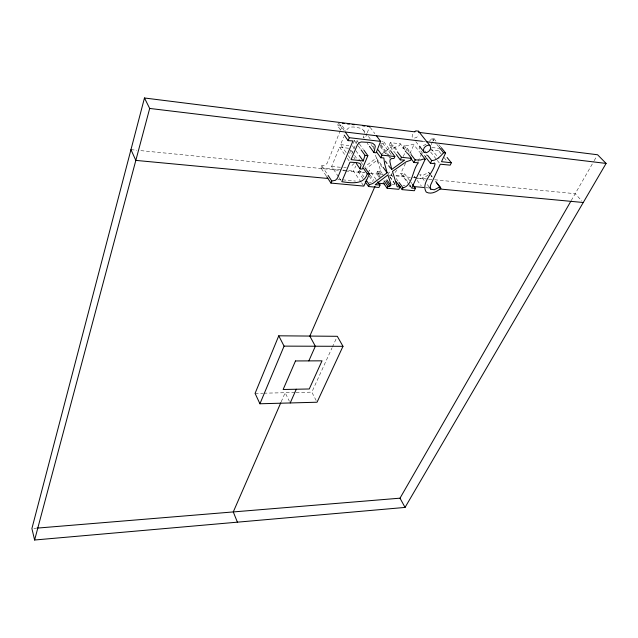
<?xml version="1.0" encoding="UTF-8"?>
<svg xmlns="http://www.w3.org/2000/svg" width="638" height="638" viewBox="0 0 638 638"><rect width="100%" height="100%" fill="white"/><g stroke="black" fill="none" stroke-linecap="round" stroke-linejoin="round"><path stroke-width="0.48" stroke-dasharray="3.19 2.39" d="M350.477 150.313L349.6 153.91L350.709 155.489M412.355 134.139L412.14 136.899L413.887 138.239L416.638 137.449L418.839 134.937M363.692 135.95L363.181 137.752L365.263 137.999L366.946 133.637M358.843 143.151L357.152 140.807L354.361 140.48L352.559 146.03L355.35 149.954M367.281 132.768L369.633 126.659M326.209 175.873L320.93 167.858L321.743 165.792L325.348 165.114L327.302 163.025L340.237 130.726M340.301 129.626L337.51 125.702L338.65 122.783M348.611 148.263L339.568 147.171L331.624 166.526L338.579 176.886M346.107 152.498L340.596 144.611L343.699 136.859M357.152 140.807L351.682 154.141L349.6 153.91M363.054 178.648L358.109 171.55L358.875 169.716L363.835 176.806M368.405 172.579L369.466 170.083L376.149 179.493M391.134 154.587L383.031 143.749L383.845 141.859L381.875 141.628M379.331 177.292L376.532 173.384L377.313 171.574L379.131 171.423L380.096 170.529L380.049 168.751L377.106 160.13L366.818 168.225M395.632 153.694L389.236 145.201L390.352 142.625L400.321 143.797L406.805 152.243M281.206 401.82L285.162 392.721L289.373 401.246M379.012 177.109L380.208 174.365L381.364 175.984M340.588 129.937L342.311 126.013L337.51 125.702M400.321 143.797L399.5 145.671L395.018 147.179L385.591 153.734M388.111 174.541L389.196 172.077L393.175 177.516M406.924 153.319L402.801 147.952L403.958 145.336L409.189 145.496L412.14 144.531L413.871 144.738L419.836 152.362M392.179 173.065L391.381 174.868L393.088 177.197M403.208 156.525L407.172 148.191L402.801 147.952M361.124 182.149L353.468 171.088L355.781 165.952M405.569 163.224L400.736 173.432L408.775 184.246M409.915 153.543L413.871 144.738M407.443 181.471L403.415 176.064L404.516 173.624L400.736 173.432M420.298 146.142L419.094 148.798L425.674 157.171M316.169 400.544L311.822 392.147L331.959 348.013M332.366 347.112L336.481 338.108M431.192 144.698L432.381 142.107M432.779 141.245L433.976 138.653L431.974 138.406L429.31 141.437M417.954 161.55L421.622 153.646M441.089 153.83L438.657 150.807L439.399 149.228M425.219 157.498L426.83 154.069M571.217 200.603L593.699 161.542M594.185 160.688L596.618 156.462M396.868 170.346L394.986 172.475M346.817 129.737C350.142 124.865 357.097 127.775 361.786 128.493L366.18 133.358M354.289 163.312L351.347 166.071M375.471 155.098L376.356 157.985L365.295 166.43M428.218 174.868C425.052 177.508 420.745 179.35 416.606 178.177M381.636 154.085L393.55 145.44L397.641 150.831M430.467 174.653L428.696 172.364L423.13 175.259L419.716 174.629L424.972 181.527M423.225 145.759L426.28 144.06M33.886 528.384L35.872 528.224M380.439 143.917L383.031 143.749M343.762 167.555L346.227 167.443M255.08 393.375L262.848 393.207M263.813 393.183L295.035 392.506M296.024 392.49L311.822 392.147M389.236 145.201L393.55 145.44M331.624 166.526L342.829 167.475M337.693 179.39L341.649 179.764M342.638 179.852L355.502 181.064M369.354 182.372L371.332 182.556M392.115 184.51L395.089 184.789M403.009 185.538L404.994 185.722M408.95 186.097L410.936 186.288M425.785 187.684L428.76 187.963M130.957 149.651L136.891 150.241M140.846 150.632L338.666 170.25M342.622 170.641L344.6 170.84M345.589 170.936L364.378 172.802M370.311 173.384L383.175 174.66M389.116 175.251L392.083 175.546M396.038 175.936L411.877 177.508M412.866 177.611L416.829 178.002M417.818 178.098L427.715 179.079M428.704 179.174L433.649 179.669M434.645 179.764L575.189 193.705L581.912 201.034M320.93 167.858L353.468 171.088M358.109 171.55L364.657 172.204M376.532 173.384L382.321 173.959M396.015 175.322L403.415 176.064M429.821 149.898L438.657 150.807M431.95 147.514L438.785 148.319M340.596 144.611L348.874 145.592M422.348 141.285L425.315 141.644M415.234 177.516L414.269 176.535L416.59 179.605M433.976 138.653L436.424 141.668M438.872 144.69L440.706 146.947M431.974 138.406L436.256 143.694M436.863 144.451L438.697 146.716M444.128 157.602L447.166 161.374M431.208 148.798L439.072 158.647M430.65 152.067L436.679 159.652M437.285 160.417L439.694 163.448M424.86 150.775L426.662 153.056M433.864 162.18L435.06 163.703M415.816 141.636L418.815 145.448M431.057 175.418L432.237 176.941M430.817 175.346L431.998 176.87M407.172 148.191L411.311 153.559M403.958 145.336L410.457 153.774M427.308 184.589L429.645 187.652M390.352 142.625L396.772 151.102M417.164 180.371L421.232 185.754M383.845 141.859L390.225 150.361M370.215 127.433L374.841 133.629M404.516 173.624L410.282 181.336M410.856 182.109L412.012 183.656M381.014 144.69L389.666 156.31M390.249 157.084L391.397 158.639M409.74 184.557L410.888 186.105M380.248 145.113L388.319 155.967M388.893 156.741L390.049 158.288M409.349 185.02L411.646 188.114M380.336 146.581L385.519 153.559M368.469 136.468L370.192 138.805M385.44 160.864L390.584 167.858M385.041 161.278L390.185 168.273M396.166 178.496L398.439 181.607M371.109 144.523L373.964 148.415M367.169 143.207L368.301 144.77M376.356 157.985L382.601 166.558M389.826 176.654L394.922 183.656M389.81 176.87L395.472 184.653M377.106 160.13L382.202 167.148M380.096 170.529L382.92 174.429M359.401 143.941L363.349 149.412M379.131 171.423L381.939 175.33M377.313 171.574L380.679 176.263M354.361 140.48L357.727 145.185M358.293 145.966L360.542 149.101M342.311 126.013L345.676 130.718M339.217 123.573L344.257 130.631M355.908 150.743L358.7 154.667M358.859 159.093L360.526 161.446M361.076 162.235L362.743 164.588M370.064 174.932L373.956 180.426M350.733 149.97L352.399 152.33M354.616 155.481L356.841 158.631M369.115 176.08L372.991 181.575M353.899 157.283L355.007 158.862M348.308 155.656L351.059 159.604M339.568 147.171L345.062 155.074M347.255 158.232L349.999 162.188M361.674 182.947L363.859 186.105M339.113 177.683L341.785 181.671M321.743 165.792L327.557 174.597M428.696 172.364L429.637 173.823M363.883 130.248L364.45 133.246M373.11 145.998L373.796 149.029"/><path stroke-width="0.96" d="M414.963 131.883L144.467 97.989L31.9 528.551L34.619 540.011L405.05 507.425L606.1 163.424L597.591 154.763L418.911 132.377M34.619 540.011L149.683 108.444L144.467 97.989M376.579 135.958L380.631 141.381L376.101 152.801L373.996 152.562L375.28 146.333L374.777 145.025L372.664 143.271L369.171 142.449L361.403 141.963L359.76 142.465L357.495 144.627L351.059 159.604L363.166 160.951L365.04 155.369L361.1 149.882M363.915 150.193L367.863 155.672L362.201 169.094L360.095 168.887L361.02 165.266L359.92 163.416L356.825 162.626L349.999 162.188L341.785 181.671C350.589 182.994 364.035 185.172 367.273 173.807L363.389 168.304M364.968 167.738L369.418 174.022L363.859 186.105L330.955 183.082L331.792 181.009L328.091 175.402M331.792 181.009L335.444 180.299L337.446 178.193L352.974 140.918L348.109 140.631L349.297 137.696L345.373 132.202M278.766 335.803L255.08 393.375L259.929 403.774L317.038 402.227L342.989 346.314L337.303 336.306L278.766 335.803L284.07 346.131L259.929 403.774M377.824 181.846L380.049 184.98L378.948 187.484L368.541 186.535L369.338 184.685L372.751 183.529L387.138 172.786L384.626 163.814L383.829 157.945L380.814 157.753L381.947 155.13L377.935 149.683M280.808 402.73L233.277 511.931L237.408 522.171M375.032 186.248L309.821 336.074L315.331 346.227L308.84 360.885M390.807 151.134L394.866 156.549L394.029 158.455L391.397 158.639L390.121 159.763L389.882 161.51L391.724 169.413L404.651 160.074L400.289 159.867L396.214 154.46M290.21 402.953L296.287 389.244M396.015 181.399L399.986 186.838L398.87 189.319L387.162 188.242L387.976 186.416L384.052 180.945M400.289 159.867L401.438 157.275L397.354 151.876M407.395 153.008L411.518 158.383L410.665 160.266L406.119 161.813L392.474 171.375L397.187 186.767L399.986 186.838M399.013 182.38L402.993 187.811C412.65 185.889 412.475 169.277 418.4 162.746L413.982 162.531L415.178 159.907L411.047 154.54M412.587 184.422L415.466 188.282L414.333 190.738L402.171 189.622L402.993 187.811M420.434 153.128L425.211 159.229L411.646 188.114L415.466 188.282M439.917 186.846L440.85 188.306C437.014 191.583 431.248 194.813 426.264 192.11C420.418 183.034 433.84 172.459 435.06 163.703L430.451 163.264L431.695 160.601C436.799 160.513 440.475 156.318 443.585 152.753L445.603 152.984L441.496 161.677L451.353 162.762L450.213 165.154L440.3 164.205L430.682 184.845L430.179 187.54L430.817 189.183L434.263 189.789L439.917 186.846L435.786 181.511M36.86 528.136L400.01 498.174L570.723 201.464M387.976 186.416L389.81 186.256L390.807 185.347L390.775 183.569L387.872 174.94L375.208 184.717L380.049 184.98M414.501 131.603L415.96 130.886L418.424 131.197L429.956 145.608C432.301 148.59 428.592 152.857 425.291 152.705L424.222 152.299L419.421 146.206M284.07 346.131L342.989 346.314M415.178 159.907L420.474 160.026L423.465 159.037L425.211 159.229M327.796 178.457L135.83 160.393L130.957 149.651M378.262 183.21L384.196 183.768M413.902 186.567L423.807 187.492M439.654 188.984L583.26 202.501M367.273 173.807L369.418 174.022M365.04 155.369L367.863 155.672M381.947 155.13L394.866 156.549M401.438 157.275L411.518 158.383M349.297 137.696L380.631 141.381M149.683 108.444L422.348 141.285M426.296 141.764L606.1 163.424M342.526 123.27L344.464 123.517M347.367 123.876L349.305 124.115M352.208 124.482L354.146 124.721M362.855 125.814L364.792 126.053M367.695 126.42L369.633 126.659M429.956 145.608L428.816 145.169C425.777 145.177 422.811 148.295 423.544 151.373L424.222 152.299M441.321 147.705L445.603 152.984M439.311 147.466L443.585 152.753M447.086 157.482L451.353 162.762M427.5 155.273L431.695 160.601M426.272 157.937L430.451 163.264M436.719 182.97L440.85 188.306M410.457 157.929L413.982 162.531M429.645 187.652L430.817 189.183M390.584 167.858L391.724 169.413M376.819 152.307L380.814 157.753M398.2 184.183L402.171 189.622M369.442 146.325L373.996 152.562M383.167 167.331L387.138 172.786M386.859 179.884L390.807 185.347M385.878 180.793L389.81 186.256M383.247 182.771L387.162 188.242M359.258 155.457L363.166 160.951M344.201 135.128L348.109 140.631M356.227 163.368L360.095 168.887M366.037 179.964L369.338 184.685M365.247 181.806L368.541 186.535M326.736 176.67L330.955 183.082M418.424 131.197L419.062 132.178M400.01 498.174L405.05 507.425M295.482 360.949L283.136 389.499L309.255 388.981L322.015 360.829L295.482 360.949"/></g></svg>
